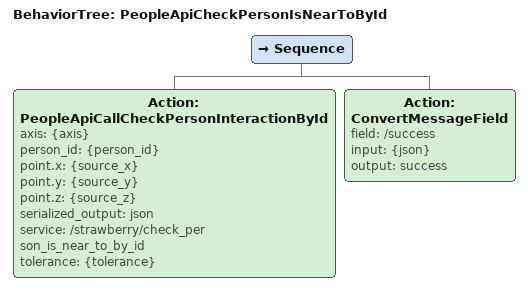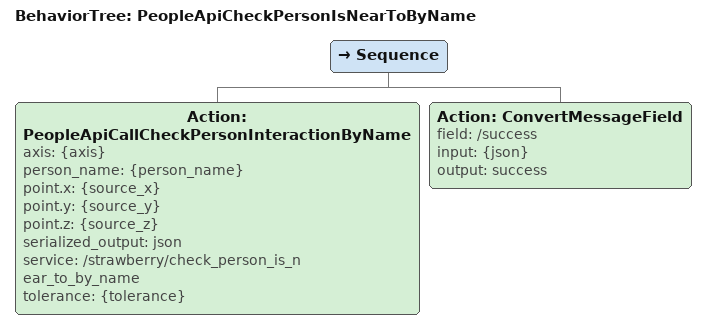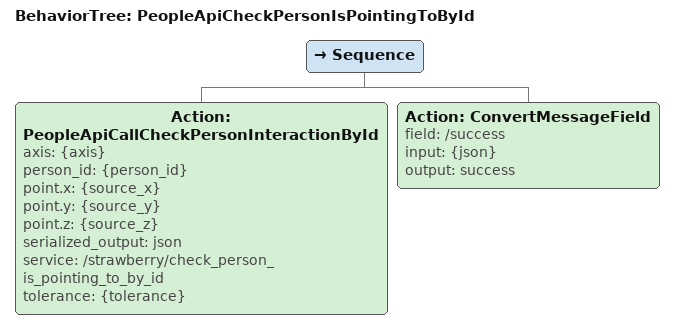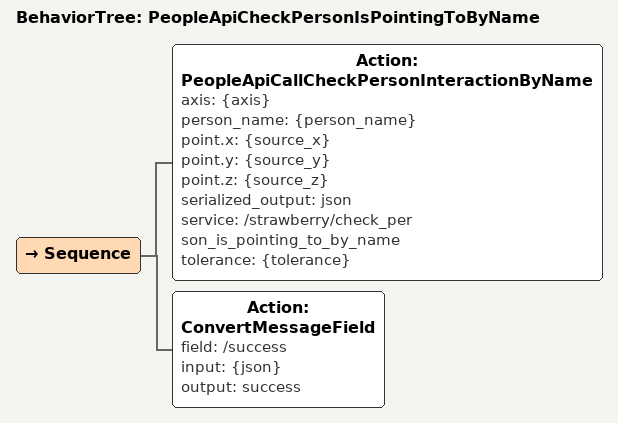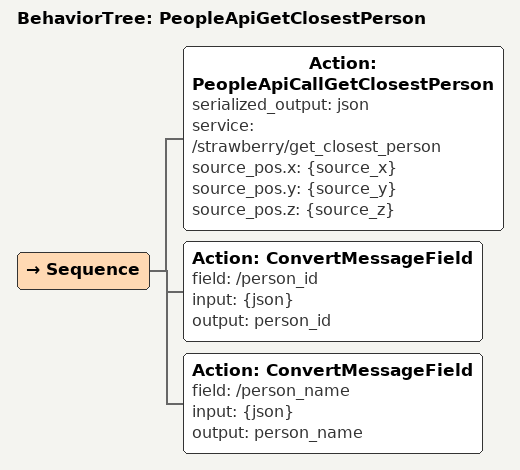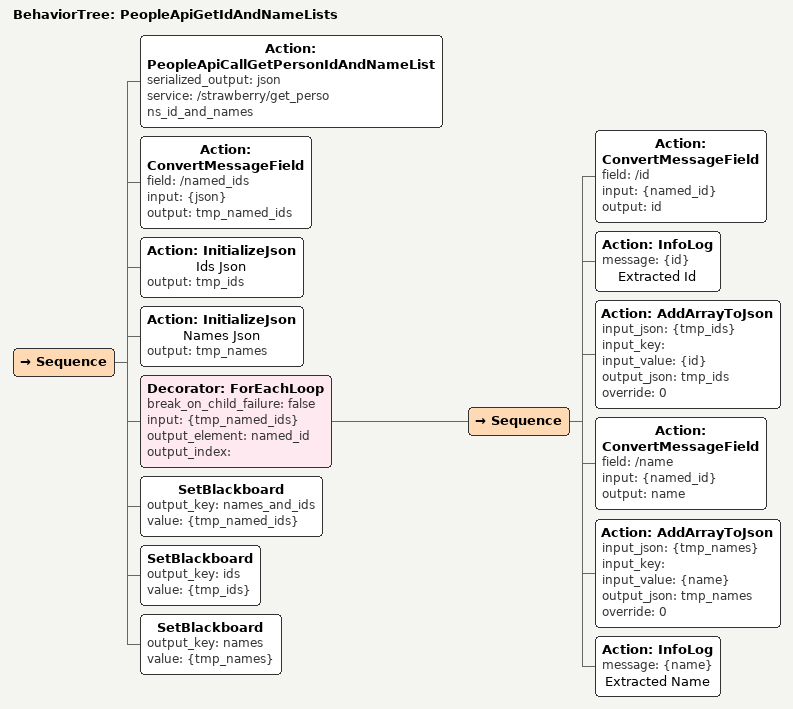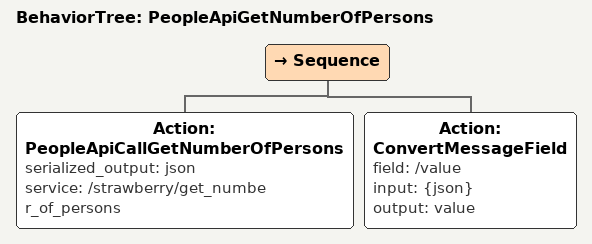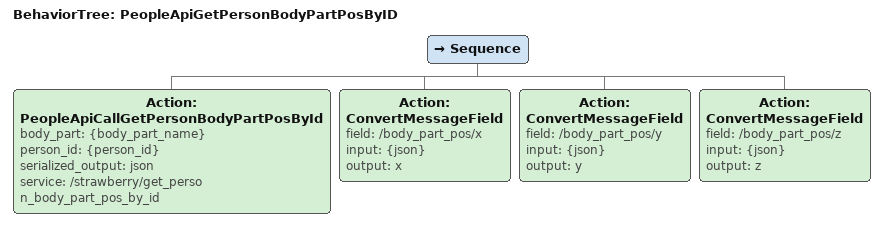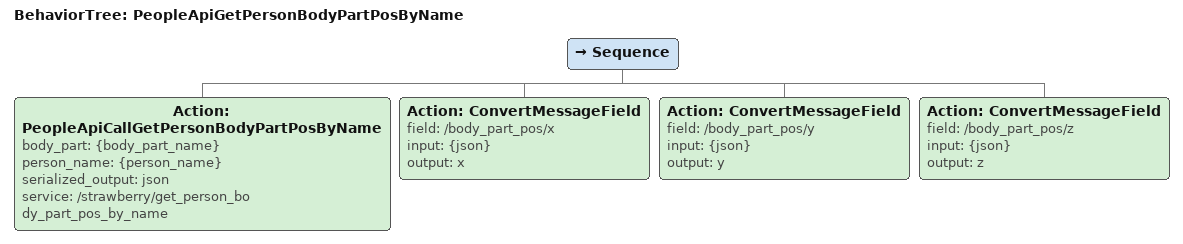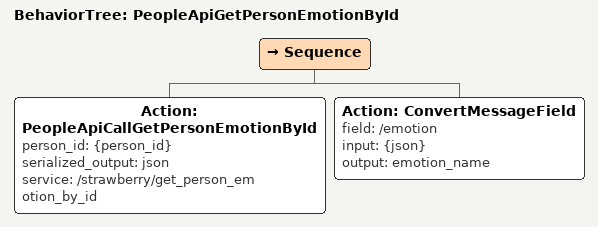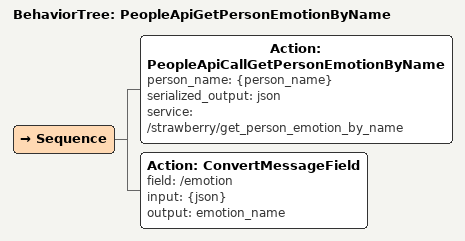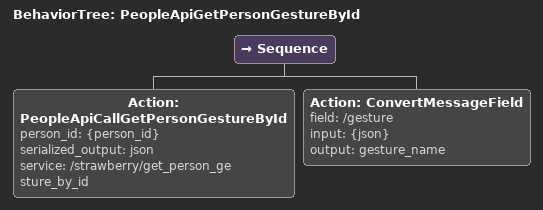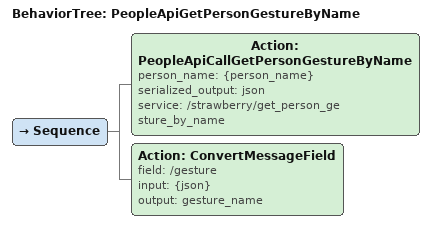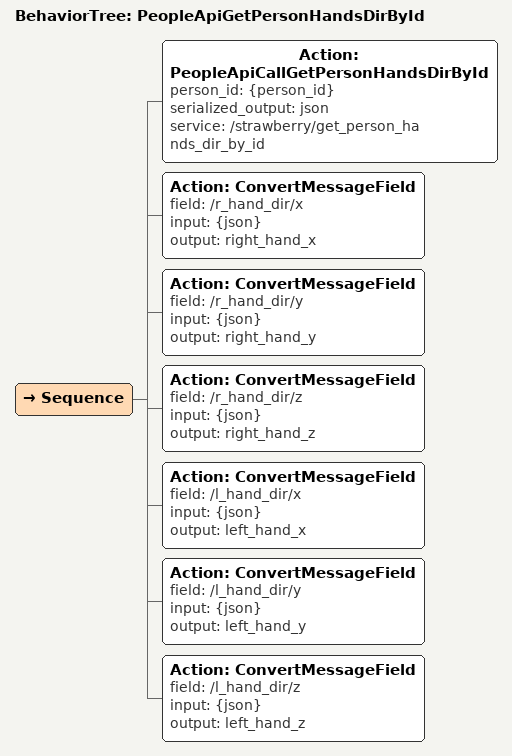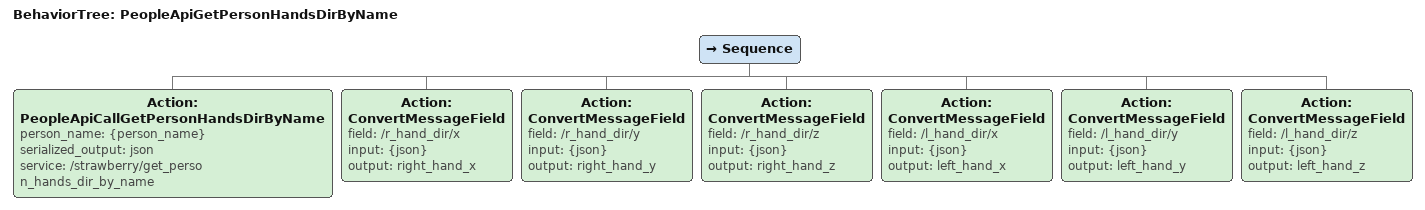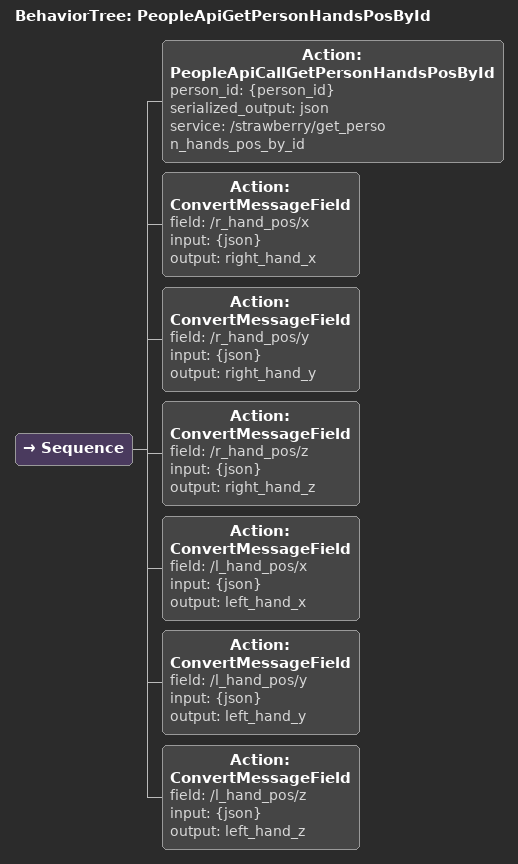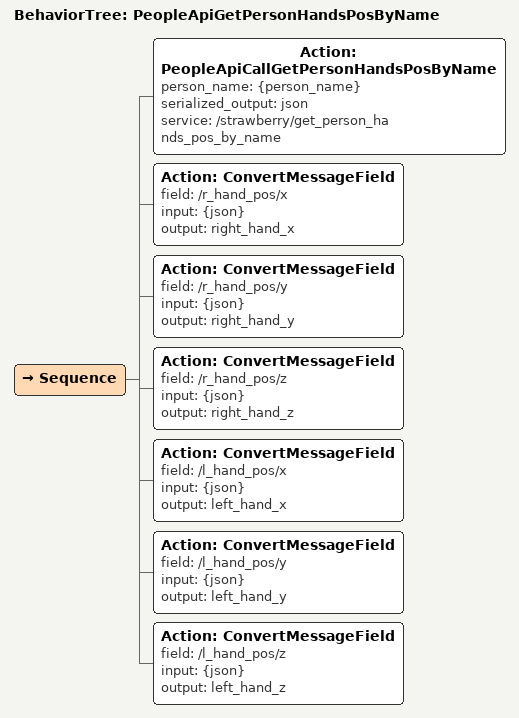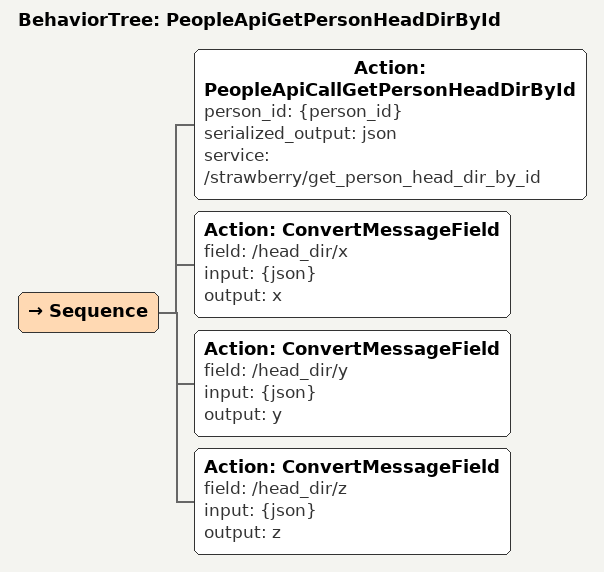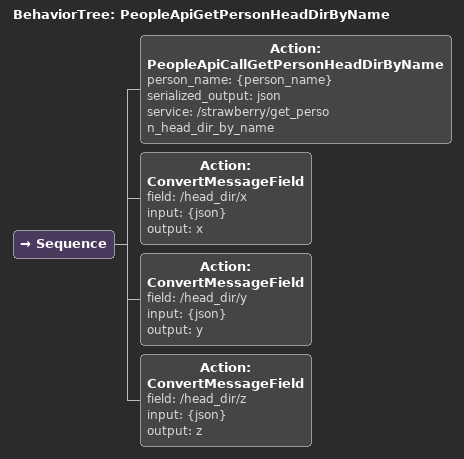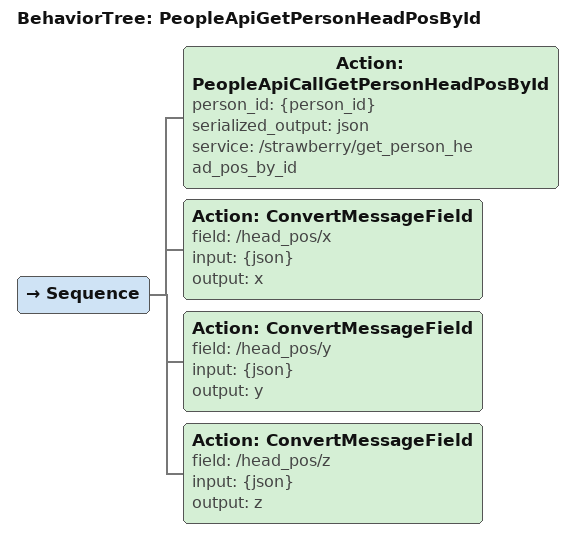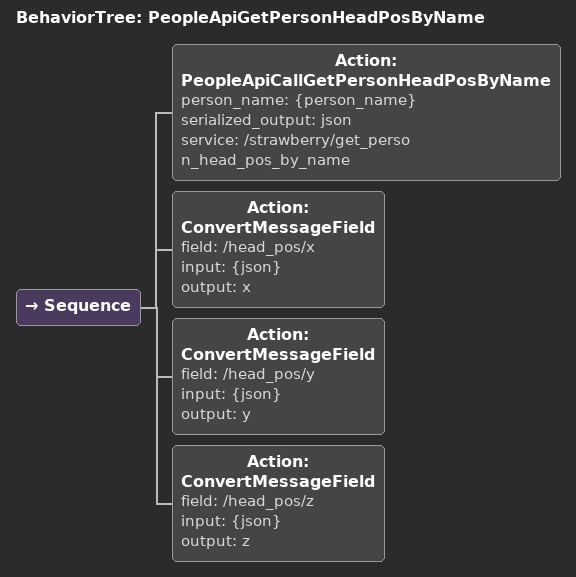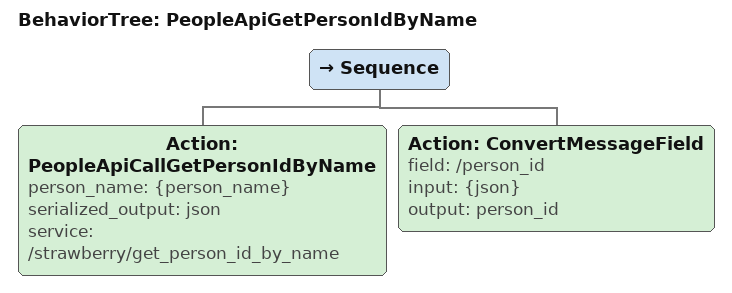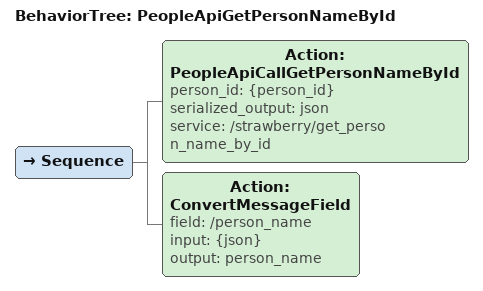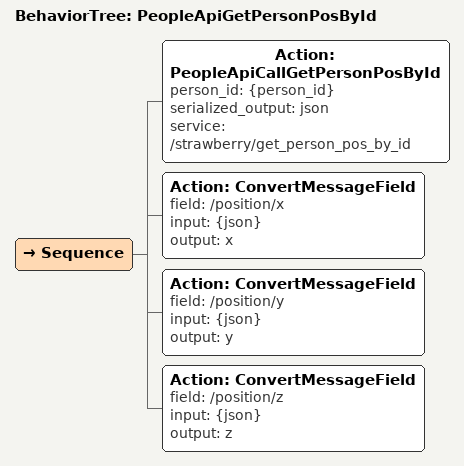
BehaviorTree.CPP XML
<BehaviorTree ID="PeopleApiCheckPersonIsNearToById">
    <Sequence>
        <Action ID="PeopleApiCallCheckPersonInteractionById" axis="{axis}" person_id="{person_id}" point.x="{source_x}" point.y="{source_y}" point.z="{source_z}" serialized_output="json" service="/strawberry/check_person_is_near_to_by_id" tolerance="{tolerance}"/>
        <Action ID="ConvertMessageField" field="/success" input="{json}" output="success"/>
    </Sequence>
</BehaviorTree>

<BehaviorTree ID="PeopleApiCheckPersonIsNearToByName">
    <Sequence>
        <Action ID="PeopleApiCallCheckPersonInteractionByName" axis="{axis}" person_name="{person_name}" point.x="{source_x}" point.y="{source_y}" point.z="{source_z}" serialized_output="json" service="/strawberry/check_person_is_near_to_by_name" tolerance="{tolerance}"/>
        <Action ID="ConvertMessageField" field="/success" input="{json}" output="success"/>
    </Sequence>
</BehaviorTree>

<BehaviorTree ID="PeopleApiCheckPersonIsPointingToById">
    <Sequence>
        <Action ID="PeopleApiCallCheckPersonInteractionById" axis="{axis}" person_id="{person_id}" point.x="{source_x}" point.y="{source_y}" point.z="{source_z}" serialized_output="json" service="/strawberry/check_person_is_pointing_to_by_id" tolerance="{tolerance}"/>
        <Action ID="ConvertMessageField" field="/success" input="{json}" output="success"/>
    </Sequence>
</BehaviorTree>

<BehaviorTree ID="PeopleApiCheckPersonIsPointingToByName">
    <Sequence>
        <Action ID="PeopleApiCallCheckPersonInteractionByName" axis="{axis}" person_name="{person_name}" point.x="{source_x}" point.y="{source_y}" point.z="{source_z}" serialized_output="json" service="/strawberry/check_person_is_pointing_to_by_name" tolerance="{tolerance}"/>
        <Action ID="ConvertMessageField" field="/success" input="{json}" output="success"/>
    </Sequence>
</BehaviorTree>

<BehaviorTree ID="PeopleApiGetClosestPerson">
    <Sequence>
        <Action ID="PeopleApiCallGetClosestPerson" serialized_output="json" service="/strawberry/get_closest_person" source_pos.x="{source_x}" source_pos.y="{source_y}" source_pos.z="{source_z}"/>
        <Action ID="ConvertMessageField" field="/person_id" input="{json}" output="person_id"/>
        <Action ID="ConvertMessageField" field="/person_name" input="{json}" output="person_name"/>
    </Sequence>
</BehaviorTree>

<BehaviorTree ID="PeopleApiGetIdAndNameLists">
    <Sequence>
        <Action ID="PeopleApiCallGetPersonIdAndNameList" serialized_output="json" service="/strawberry/get_persons_id_and_names"/>
        <Action ID="ConvertMessageField" field="/named_ids" input="{json}" output="tmp_named_ids"/>
        <Action ID="InitializeJson" name="Ids Json" output="tmp_ids"/>
        <Action ID="InitializeJson" name="Names Json" output="tmp_names"/>
        <Decorator ID="ForEachLoop" break_on_child_failure="false" input="{tmp_named_ids}" output_element="named_id" output_index="">
            <Sequence>
                <Action ID="ConvertMessageField" field="/id" input="{named_id}" output="id"/>
                <Action ID="InfoLog" message="{id}" name="Extracted Id"/>
                <Action ID="AddArrayToJson" input_json="{tmp_ids}" input_key="" input_value="{id}" output_json="tmp_ids" override="0"/>
                <Action ID="ConvertMessageField" field="/name" input="{named_id}" output="name"/>
                <Action ID="AddArrayToJson" input_json="{tmp_names}" input_key="" input_value="{name}" output_json="tmp_names" override="0"/>
                <Action ID="InfoLog" message="{name}" name="Extracted Name"/>
            </Sequence>
        </Decorator>
        <SetBlackboard output_key="names_and_ids" value="{tmp_named_ids}"/>
        <SetBlackboard output_key="ids" value="{tmp_ids}"/>
        <SetBlackboard output_key="names" value="{tmp_names}"/>
    </Sequence>
</BehaviorTree>

<BehaviorTree ID="PeopleApiGetNumberOfPersons">
    <Sequence>
        <Action ID="PeopleApiCallGetNumberOfPersons" serialized_output="json" service="/strawberry/get_number_of_persons"/>
        <Action ID="ConvertMessageField" field="/value" input="{json}" output="value"/>
    </Sequence>
</BehaviorTree>

<BehaviorTree ID="PeopleApiGetPersonBodyPartPosByID">
    <Sequence>
        <Action ID="PeopleApiCallGetPersonBodyPartPosById" body_part="{body_part_name}" person_id="{person_id}" serialized_output="json" service="/strawberry/get_person_body_part_pos_by_id"/>
        <Action ID="ConvertMessageField" field="/body_part_pos/x" input="{json}" output="x"/>
        <Action ID="ConvertMessageField" field="/body_part_pos/y" input="{json}" output="y"/>
        <Action ID="ConvertMessageField" field="/body_part_pos/z" input="{json}" output="z"/>
    </Sequence>
</BehaviorTree>

<BehaviorTree ID="PeopleApiGetPersonBodyPartPosByName">
    <Sequence>
        <Action ID="PeopleApiCallGetPersonBodyPartPosByName" body_part="{body_part_name}" person_name="{person_name}" serialized_output="json" service="/strawberry/get_person_body_part_pos_by_name"/>
        <Action ID="ConvertMessageField" field="/body_part_pos/x" input="{json}" output="x"/>
        <Action ID="ConvertMessageField" field="/body_part_pos/y" input="{json}" output="y"/>
        <Action ID="ConvertMessageField" field="/body_part_pos/z" input="{json}" output="z"/>
    </Sequence>
</BehaviorTree>

<BehaviorTree ID="PeopleApiGetPersonEmotionById">
    <Sequence>
        <Action ID="PeopleApiCallGetPersonEmotionById" person_id="{person_id}" serialized_output="json" service="/strawberry/get_person_emotion_by_id"/>
        <Action ID="ConvertMessageField" field="/emotion" input="{json}" output="emotion_name"/>
    </Sequence>
</BehaviorTree>

<BehaviorTree ID="PeopleApiGetPersonEmotionByName">
    <Sequence>
        <Action ID="PeopleApiCallGetPersonEmotionByName" person_name="{person_name}" serialized_output="json" service="/strawberry/get_person_emotion_by_name"/>
        <Action ID="ConvertMessageField" field="/emotion" input="{json}" output="emotion_name"/>
    </Sequence>
</BehaviorTree>

<BehaviorTree ID="PeopleApiGetPersonGestureById">
    <Sequence>
        <Action ID="PeopleApiCallGetPersonGestureById" person_id="{person_id}" serialized_output="json" service="/strawberry/get_person_gesture_by_id"/>
        <Action ID="ConvertMessageField" field="/gesture" input="{json}" output="gesture_name"/>
    </Sequence>
</BehaviorTree>

<BehaviorTree ID="PeopleApiGetPersonGestureByName">
    <Sequence>
        <Action ID="PeopleApiCallGetPersonGestureByName" person_name="{person_name}" serialized_output="json" service="/strawberry/get_person_gesture_by_name"/>
        <Action ID="ConvertMessageField" field="/gesture" input="{json}" output="gesture_name"/>
    </Sequence>
</BehaviorTree>

<BehaviorTree ID="PeopleApiGetPersonHandsDirById">
    <Sequence>
        <Action ID="PeopleApiCallGetPersonHandsDirById" person_id="{person_id}" serialized_output="json" service="/strawberry/get_person_hands_dir_by_id"/>
        <Action ID="ConvertMessageField" field="/r_hand_dir/x" input="{json}" output="right_hand_x"/>
        <Action ID="ConvertMessageField" field="/r_hand_dir/y" input="{json}" output="right_hand_y"/>
        <Action ID="ConvertMessageField" field="/r_hand_dir/z" input="{json}" output="right_hand_z"/>
        <Action ID="ConvertMessageField" field="/l_hand_dir/x" input="{json}" output="left_hand_x"/>
        <Action ID="ConvertMessageField" field="/l_hand_dir/y" input="{json}" output="left_hand_y"/>
        <Action ID="ConvertMessageField" field="/l_hand_dir/z" input="{json}" output="left_hand_z"/>
    </Sequence>
</BehaviorTree>

<BehaviorTree ID="PeopleApiGetPersonHandsDirByName">
    <Sequence>
        <Action ID="PeopleApiCallGetPersonHandsDirByName" person_name="{person_name}" serialized_output="json" service="/strawberry/get_person_hands_dir_by_name"/>
        <Action ID="ConvertMessageField" field="/r_hand_dir/x" input="{json}" output="right_hand_x"/>
        <Action ID="ConvertMessageField" field="/r_hand_dir/y" input="{json}" output="right_hand_y"/>
        <Action ID="ConvertMessageField" field="/r_hand_dir/z" input="{json}" output="right_hand_z"/>
        <Action ID="ConvertMessageField" field="/l_hand_dir/x" input="{json}" output="left_hand_x"/>
        <Action ID="ConvertMessageField" field="/l_hand_dir/y" input="{json}" output="left_hand_y"/>
        <Action ID="ConvertMessageField" field="/l_hand_dir/z" input="{json}" output="left_hand_z"/>
    </Sequence>
</BehaviorTree>

<BehaviorTree ID="PeopleApiGetPersonHandsPosById">
    <Sequence>
        <Action ID="PeopleApiCallGetPersonHandsPosById" person_id="{person_id}" serialized_output="json" service="/strawberry/get_person_hands_pos_by_id"/>
        <Action ID="ConvertMessageField" field="/r_hand_pos/x" input="{json}" output="right_hand_x"/>
        <Action ID="ConvertMessageField" field="/r_hand_pos/y" input="{json}" output="right_hand_y"/>
        <Action ID="ConvertMessageField" field="/r_hand_pos/z" input="{json}" output="right_hand_z"/>
        <Action ID="ConvertMessageField" field="/l_hand_pos/x" input="{json}" output="left_hand_x"/>
        <Action ID="ConvertMessageField" field="/l_hand_pos/y" input="{json}" output="left_hand_y"/>
        <Action ID="ConvertMessageField" field="/l_hand_pos/z" input="{json}" output="left_hand_z"/>
    </Sequence>
</BehaviorTree>

<BehaviorTree ID="PeopleApiGetPersonHandsPosByName">
    <Sequence>
        <Action ID="PeopleApiCallGetPersonHandsPosByName" person_name="{person_name}" serialized_output="json" service="/strawberry/get_person_hands_pos_by_name"/>
        <Action ID="ConvertMessageField" field="/r_hand_pos/x" input="{json}" output="right_hand_x"/>
        <Action ID="ConvertMessageField" field="/r_hand_pos/y" input="{json}" output="right_hand_y"/>
        <Action ID="ConvertMessageField" field="/r_hand_pos/z" input="{json}" output="right_hand_z"/>
        <Action ID="ConvertMessageField" field="/l_hand_pos/x" input="{json}" output="left_hand_x"/>
        <Action ID="ConvertMessageField" field="/l_hand_pos/y" input="{json}" output="left_hand_y"/>
        <Action ID="ConvertMessageField" field="/l_hand_pos/z" input="{json}" output="left_hand_z"/>
    </Sequence>
</BehaviorTree>

<BehaviorTree ID="PeopleApiGetPersonHeadDirById">
    <Sequence>
        <Action ID="PeopleApiCallGetPersonHeadDirById" person_id="{person_id}" serialized_output="json" service="/strawberry/get_person_head_dir_by_id"/>
        <Action ID="ConvertMessageField" field="/head_dir/x" input="{json}" output="x"/>
        <Action ID="ConvertMessageField" field="/head_dir/y" input="{json}" output="y"/>
        <Action ID="ConvertMessageField" field="/head_dir/z" input="{json}" output="z"/>
    </Sequence>
</BehaviorTree>

<BehaviorTree ID="PeopleApiGetPersonHeadDirByName">
    <Sequence>
        <Action ID="PeopleApiCallGetPersonHeadDirByName" person_name="{person_name}" serialized_output="json" service="/strawberry/get_person_head_dir_by_name"/>
        <Action ID="ConvertMessageField" field="/head_dir/x" input="{json}" output="x"/>
        <Action ID="ConvertMessageField" field="/head_dir/y" input="{json}" output="y"/>
        <Action ID="ConvertMessageField" field="/head_dir/z" input="{json}" output="z"/>
    </Sequence>
</BehaviorTree>

<BehaviorTree ID="PeopleApiGetPersonHeadPosById">
    <Sequence>
        <Action ID="PeopleApiCallGetPersonHeadPosById" person_id="{person_id}" serialized_output="json" service="/strawberry/get_person_head_pos_by_id"/>
        <Action ID="ConvertMessageField" field="/head_pos/x" input="{json}" output="x"/>
        <Action ID="ConvertMessageField" field="/head_pos/y" input="{json}" output="y"/>
        <Action ID="ConvertMessageField" field="/head_pos/z" input="{json}" output="z"/>
    </Sequence>
</BehaviorTree>

<BehaviorTree ID="PeopleApiGetPersonHeadPosByName">
    <Sequence>
        <Action ID="PeopleApiCallGetPersonHeadPosByName" person_name="{person_name}" serialized_output="json" service="/strawberry/get_person_head_pos_by_name"/>
        <Action ID="ConvertMessageField" field="/head_pos/x" input="{json}" output="x"/>
        <Action ID="ConvertMessageField" field="/head_pos/y" input="{json}" output="y"/>
        <Action ID="ConvertMessageField" field="/head_pos/z" input="{json}" output="z"/>
    </Sequence>
</BehaviorTree>

<BehaviorTree ID="PeopleApiGetPersonIdByName">
    <Sequence>
        <Action ID="PeopleApiCallGetPersonIdByName" person_name="{person_name}" serialized_output="json" service="/strawberry/get_person_id_by_name"/>
        <Action ID="ConvertMessageField" field="/person_id" input="{json}" output="person_id"/>
    </Sequence>
</BehaviorTree>

<BehaviorTree ID="PeopleApiGetPersonNameById">
    <Sequence>
        <Action ID="PeopleApiCallGetPersonNameById" person_id="{person_id}" serialized_output="json" service="/strawberry/get_person_name_by_id"/>
        <Action ID="ConvertMessageField" field="/person_name" input="{json}" output="person_name"/>
    </Sequence>
</BehaviorTree>

<BehaviorTree ID="PeopleApiGetPersonPosById">
    <Sequence>
        <Action ID="PeopleApiCallGetPersonPosById" person_id="{person_id}" serialized_output="json" service="/strawberry/get_person_pos_by_id"/>
        <Action ID="ConvertMessageField" field="/position/x" input="{json}" output="x"/>
        <Action ID="ConvertMessageField" field="/position/y" input="{json}" output="y"/>
        <Action ID="ConvertMessageField" field="/position/z" input="{json}" output="z"/>
    </Sequence>
</BehaviorTree>
